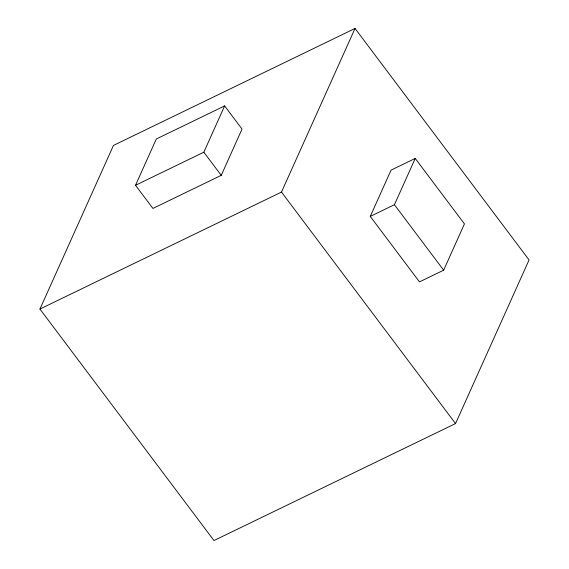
<?xml version="1.0" encoding="UTF-8"?>
<svg xmlns="http://www.w3.org/2000/svg" width="569" height="569" viewBox="0 0 569 569"><rect width="100%" height="100%" fill="white"/><g stroke="black" fill="none" stroke-linecap="round" stroke-linejoin="round"><path stroke-width="0.85" d="M39.937 309.052L113.466 145.429L355.028 28.45L529.063 259.948L455.534 423.571L213.972 540.55L39.937 309.052L281.491 192.073L355.028 28.45M135.514 185.288L156.311 139.007L224.634 105.919L242.038 129.071L221.241 175.352L152.919 208.439L135.514 185.288L203.837 152.2L224.634 105.919M370.263 216.412L391.067 170.131L415.221 158.431L464.446 223.909L443.649 270.19L419.488 281.89L370.263 216.412L394.424 204.712L415.221 158.431M394.424 204.712L443.649 270.19M281.491 192.073L455.534 423.571M203.837 152.2L221.241 175.352"/></g></svg>
